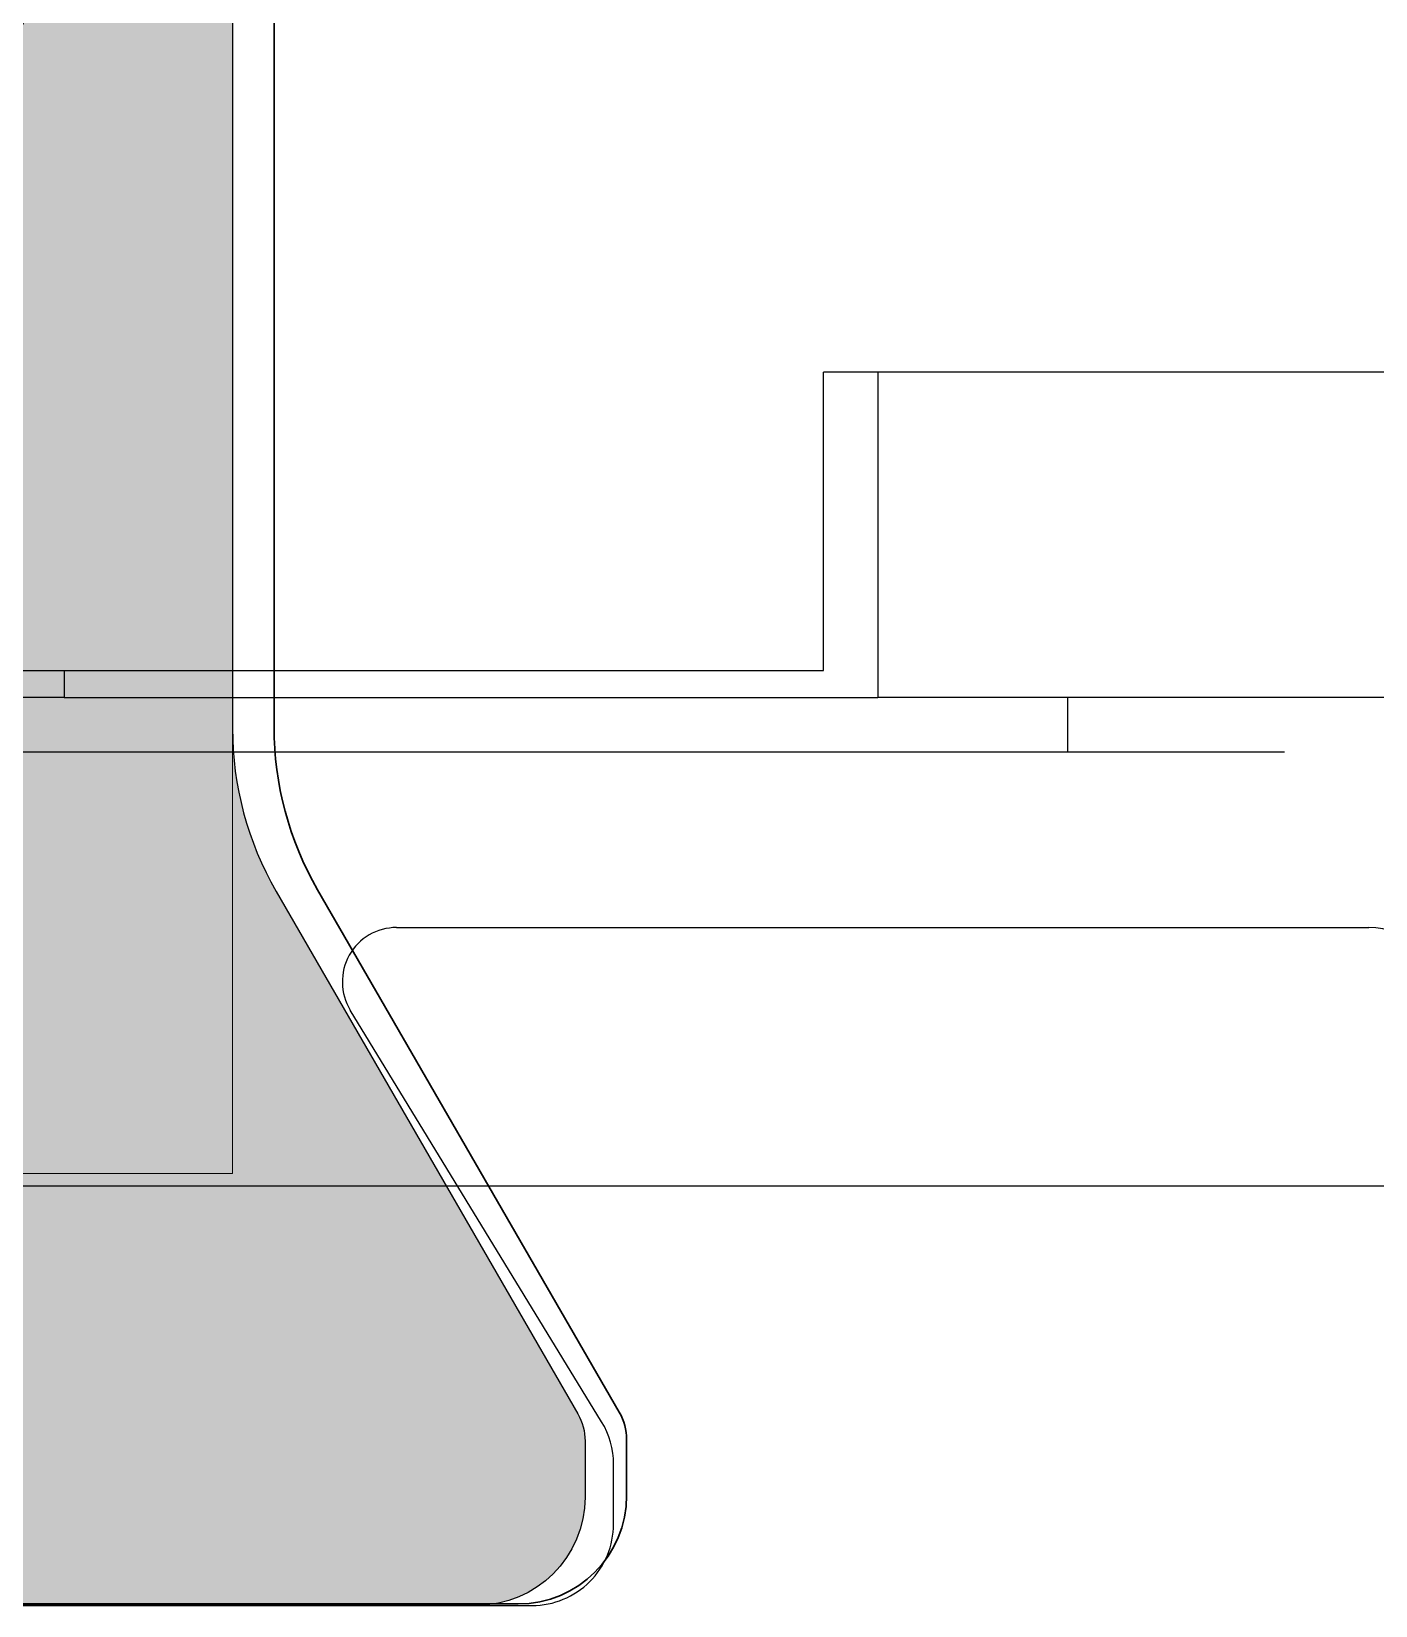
# Model space of a CAD drawing. Extents: x -82 to 113, y -82 to 93.
# Drawn here: x 25.0563 to 25.2514, y 70.1236 to 70.3521 of the extents above; entities that cross this region are included whole.
import ezdxf

# ---------------------------------------------------------------- set-up
doc = ezdxf.new("R2010")
doc.units = 0
doc.header["$MEASUREMENT"] = 0
doc.linetypes.add('C', pattern=[0])
doc.linetypes.add('SLD-Solid', pattern=[0])
doc.layers.get('0').update_dxf_attribs({"linetype": 'CONTINUOUS'})
for name, color, linetype in [('1', 7, 'CONTINUOUS'), ('Ballons', 7, 'CONTINUOUS'), ('I-Strut', 7, 'CONTINUOUS'), ('INERTIA', 7, 'CONTINUOUS'), ('VENT', 5, 'CONTINUOUS')]:
    doc.layers.add(name, color=color, linetype=linetype)

# ---------------------------------------------------------------- blocks, each defined once
blk = doc.blocks.new('Truth Latch')
at = {"color": 7, "linetype": 'SLD-Solid'}
for p, q in [((-1.438486158205933, 0.3149606299212593), (-0.1668326155485147, 0.3149606299212593)), ((-1.438486157231523, 0.2519685038946164), (-0.7180137173280627, 0.2519685038946164)), ((-0.7495097803201816, 0.2440944881889848), (-0.7495097803201816, 0.2519685038946093)), ((-0.8951790716587311, 0.2440944881889919), (-1.430612142524865, 0.2440944881889919)), ((-0.8951790716587311, 0.2440944881889919), (-0.7770688354382855, 0.2440944881889919)), ((-0.7770688354382855, 0.1968503937008066), (-0.7770688354382855, 0.2440944881889919)), ((-0.5211633236272064, 0.2440944881889919), (-0.7770688354382855, 0.2440944881889919)), ((-1.430612142524865, 0.2401574802638109), (-0.7849428511863152, 0.2401574802638109)), ((-0.7849428511193537, 0.2401574802638109), (-0.7849428511193537, 0.1968503937008137)), ((-0.5172263157531916, 0.1968503937008137), (-0.7849428511193537, 0.1968503937008137)), ((-0.5211633236272064, 0.1968503937007995), (-0.7770688354382855, 0.1968503937008066))]:
    blk.add_line(p, q, dxfattribs=at)
at = {"color": 8, "linetype": 'SLD-Solid'}
blk.add_line((-0.8951790716587311, 0.2401574802638038), (-0.8951790716587311, 0.2440944881889919), dxfattribs=at)
blk = doc.blocks.new('25204')
at = {"color": 7, "linetype": 'Continuous', "lineweight": 15}
for p, q in [((0.3125000099732915, 0.3129999971840363), (0.3125000099732915, -1.436999999999998)), ((0.3125000099732915, -1.436999999999998), (-0.3125000099732915, -1.436999999999998))]:
    blk.add_line(p, q, dxfattribs=at)
blk = doc.blocks.new('GSFDGSF')
at = {"color": 7, "linetype": 'SLD-Solid', "lineweight": 15}
blk.add_circle((0, 0), 0.3149333333333332, dxfattribs=at)
blk = doc.blocks.new('3206-2_Astragal_Component')
for p, q in [((-0.8484163786808807, -0.4316194202294241), (-0.8484163786808878, -0.2904844468756839)), ((-0.776670802469134, -0.4018557855143285), (-0.8364410165735521, -0.438339680023148)), ((-0.7618101005722551, -0.4001262281897766), (-0.7705177063229698, -0.400126228190004)), ((-0.7500001535577141, -0.5634664779581158), (-0.7500001535576146, -0.4119361752046302))]:
    blk.add_line(p, q)
for centre, radius, start, end in [((-0.838416378680875, -0.2904844468756833), 0.01000000000001278, 90.0001213053206, 180.0000000000032), ((-0.7705177063232623, -0.4119361752047463), 0.01180994701474231, 89.99999999858075, 121.3999999980905), ((-0.7618101005723545, -0.4119361752045165), 0.01180994701473992, 359.9999999994484, 89.9999999995174), ((-0.8405430806709605, -0.4316194202295265), 0.007873298009920178, 179.9999999992547, 301.3999999990517)]:
    blk.add_arc(centre, radius, start, end)
blk = doc.blocks.new('24896_18.6mmX1.6mm_Std_I-Strut')
at = {"layer": 'I-Strut'}
h = blk.add_hatch(color=256, dxfattribs=at)
h.dxf.hatch_style = 1
h.paths.add_polyline_path([(0.3661409999999705, 0.07873999999998205), (0.3661409999999705, 0.09842499999996335, 0.4142135623730951), (0.35039299999994, 0.1141729999999939), (0.3422666319412357, 0.1141729999999939, 0.1316524975873627), (0.3383296319412272, 0.1131180840293906), (0.2624717159705616, 0.0693214958235755, -0.1316524975873621), (0.2388497159704936, 0.06299199999995153), (-0.2388497159704936, 0.06299199999995153, -0.1316524975872729), (-0.2624717159705465, 0.0693214958235675), (-0.2992120000000114, 0.09053350869805854), (-0.3383296319412246, 0.1131180840293888, 0.1316524975874457), (-0.3422666319412357, 0.1141729999999939), (-0.3503929999999968, 0.1141729999999939, 0.4142135623730951), (-0.3661409999999705, 0.09842500000002019), (-0.3661409999999705, 0.07873999999998205), (-0.3661409999999705, -0.01574800000003052), (-0.3661410000000274, -0.03543299999999494, 0.4142135623759892), (-0.3503929999999151, -0.05118100000004233), (-0.3422666319410466, -0.05118099999998549, 0.1316524975858276), (-0.3383296319410469, -0.05012608402936802), (-0.2992120000000114, -0.02754150869810701), (-0.2624717159705776, -0.006329495823609754, -0.1316524975873976), (-0.2388497159705718, 0), (0.2388497159705718, 0, -0.1316524975875049), (0.2624717159705945, -0.006329495823619524), (0.3383296319410505, -0.0501260840293698, 0.1316524975857264), (0.3422666319410466, -0.05118099999998549), (0.3503929999998014, -0.05118100000004233, 0.4142135623742976), (0.3661409999999137, -0.03543300000008553), (0.3661409999999705, -0.01574800000003052)])
blk.add_lwpolyline([(-0.2388497159705594, 0.06299199999995153), (0.2388497159705594, 0.06299199999995153, 0.1316524975872816), (0.2624717159706051, 0.06932149582360125), (0.3383296319412352, 0.113118084029395, -0.1316524975872816), (0.3422666319412428, 0.1141729999999939), (0.35039299999994, 0.1141729999999939, -0.414213562373095), (0.3661409999999705, 0.09842499999996335), (0.3661409999999705, 0.07873999999998205), (0.3661409999999705, -0.01574800000003052)], format="xyb", dxfattribs=at)
blk = doc.blocks.new('3206_Astragal_Assembly')
at = {"rotation": 90}
for name, p in [('3206-2_Astragal_Component', (1.665334536937735e-16, 0)), ('24896_18.6mmX1.6mm_Std_I-Strut', (0.518433485939795, -1.116141153557635))]:
    blk.add_blockref(name, p, dxfattribs=at)
blk = doc.blocks.new('3200_Meeting_Stile_Assembly')
at = {"xscale": -1}
blk.add_blockref('3206_Astragal_Assembly', (-0.01562499999999966, 2.250000082920671), dxfattribs=at)

msp = doc.modelspace()

# ---------------------------------------------------------------- linework, layer by layer
at = {"layer": '1', "color": 7, "lineweight": 30}
msp.add_lwpolyline([(25.01278960806714, 70.85614188267502), (25.1072776080671, 70.85614188267502), (25.12696260806708, 70.85614188267502, -0.414213562373095), (25.14271060806711, 70.8403938826751), (25.14271060806711, 70.83226751461629, -0.1316524975872816), (25.14165569209651, 70.82833051461628), (25.11907111676523, 70.78921288267506), (25.09785910389077, 70.75247259864565, 0.1316524975872817), (25.09152960806707, 70.72885059864561), (25.09152960806707, 70.25115116670449, 0.1316524975872816), (25.09785910389077, 70.22752916670444), (25.14165569209651, 70.15167125073381, -0.1316524975872816), (25.14271060806711, 70.1477342507338), (25.14271060806711, 70.13960788267511, -0.414213562373095), (25.12696260806708, 70.12385988267508), (25.1072776080671, 70.12385988267508), (25.01278960806714, 70.12385988267508)], format="xyb", dxfattribs=at)

# ---------------------------------------------------------------- block references
at = {"xscale": -1, "rotation": 90}
msp.add_blockref('25204', (23.6485029072474, 70.49885979269362), dxfattribs=at)
at = {"layer": 'Ballons', "xscale": -0.9975, "yscale": 0.9975, "zscale": 0.9975, "rotation": 180}
msp.add_blockref('GSFDGSF', (24.77670214443975, 70.49885979269362), dxfattribs=at)
at = {"layer": 'INERTIA', "color": 7, "linetype": 'C', "xscale": -1, "rotation": 180}
msp.add_blockref('Truth Latch', (25.95623512909516, 70.49951847568721), dxfattribs=at)
at = {"layer": 'VENT', "xscale": -1, "rotation": 180}
msp.add_blockref('3200_Meeting_Stile_Assembly', (25.55656821522366, 71.62362920543643), dxfattribs=at)

doc.saveas('drawing.dxf')
